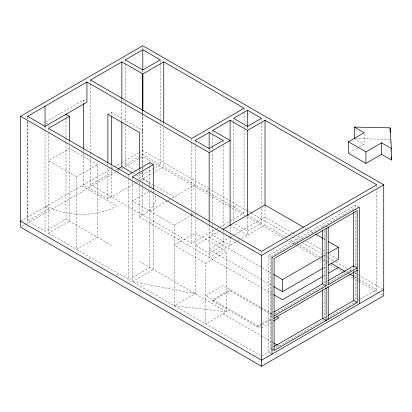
<?xml version="1.0" encoding="UTF-8"?>
<svg xmlns="http://www.w3.org/2000/svg" width="412" height="412" viewBox="0 0 412 412"><rect width="100%" height="100%" fill="white"/><g stroke="black" fill="none" stroke-linecap="round" stroke-linejoin="round"><path stroke-width="0.31" stroke-dasharray="2.06 1.54" d="M45.598 122.019L83.451 100.162L85.943 101.604M107.892 114.279L111.384 112.26L142.81 130.403L139.318 132.417M76.467 176.769L97.417 164.671L97.417 237.245L76.467 249.342L76.467 176.769L48.534 160.644L69.484 148.547L97.417 164.671M20.6 221.12L110.632 169.141M111.147 168.843L113.959 167.22M114.479 166.922L121.174 163.054M121.7 162.75L138.37 153.125M138.921 152.811L142.81 150.565L246.706 210.547M90.434 157.822L90.434 184.833L113.588 171.464M115.793 170.192L117.446 169.239M125.351 125.444L125.351 164.676L138.442 157.116M138.988 156.802L142.81 154.593L160.268 164.676L160.268 124.156M21.712 226.528L26.157 223.963M26.708 223.639L118.924 170.403M121.143 169.121L123.919 167.514M124.475 167.195L139.477 158.538M140.034 158.213L142.81 156.612L208.59 194.593M27.604 121.406L27.604 221.12L45.042 231.199L65.992 219.102L111.868 245.593M142.846 174.734L160.268 164.676M48.534 128.389L48.534 233.218L69.484 221.12L69.484 145.874M83.451 154.047L83.451 184.833L107.892 198.945L136.192 182.604M136.743 182.289L139.503 180.698M140.054 180.379L152.198 173.364M152.749 173.045L163.76 166.69L208.338 192.425M148.871 191.41L132.334 200.958L174.235 225.153L191.874 214.966M151.08 190.138L152.183 189.499M139.318 185.657L139.318 217.088L142.81 215.074A44.439 25.657 0 0 0 155.793 195.968M149.793 211.042L167.504 200.814M168.06 200.495L169.718 199.537M171.933 198.254L195.185 184.833M88.425 259.127L90.918 257.685M150.277 223.417L153.769 221.398M206.144 191.163L208.637 189.721M192.425 214.647L195.185 213.055L195.185 215.728M116.359 275.252L118.852 273.815M178.211 239.542L181.702 237.528M234.078 207.287L237.57 205.274M48.534 233.218L128.843 279.583L149.793 267.486L149.793 190.313M90.434 184.833L191.693 243.296L216.207 229.139M216.763 228.82L220.106 226.888M220.667 226.569L230.138 221.1M230.694 220.775L244.069 213.055L244.069 128.163M349.546 152.672L358.723 147.378M359.264 147.063L364.12 144.262L364.12 134.034M222.465 229.561L195.185 245.31L209.116 253.354M230.169 237.209L209.152 249.342L271.364 285.264M230.725 236.89L234.042 234.974M234.593 234.655L265.019 217.088L292.237 232.801M209.188 253.354L223.119 245.31L223.119 233.089M261.527 208.343L261.527 223.134L247.56 231.199L233.594 223.134M235.7 242.076L209.152 257.407L209.152 225.029M237.915 240.799L239.573 239.841M241.787 238.563L265.019 225.153L288.364 238.63M205.66 263.453L226.61 251.356L226.61 311.838L205.66 323.93L205.66 263.453L174.235 245.31L195.185 233.213L226.61 251.356M174.235 225.153L174.235 305.786L195.185 293.694L195.185 218.175M271.003 353.594L268.511 352.152L268.511 255.388L355.803 204.991L359.295 207.009M353.707 208.621L270.602 256.599L270.602 348.526L271.601 349.103M230.102 290.872L230.102 289.662L212.643 299.74L212.643 300.951L230.102 290.872L260.544 308.449M323.41 255.95L325.619 254.673M323.41 268.042L325.619 266.765M323.41 276.107L325.619 274.83M272.265 312.893L270.602 313.851L271.477 314.356M325.841 281.963L327.509 280.994M275.031 313.712L323.791 285.562M328.07 283.09L353.707 268.289M261.852 323.739L258.036 325.949L258.036 327.154L261.852 324.95M262.398 323.425L271.673 318.074M262.398 324.635L271.673 319.279M261.527 327.962L271.348 322.292M270.602 348.526L272.265 347.563M322.632 318.486L326.562 316.22M261.527 356.184L272.399 349.906M272.873 349.633L323.554 320.376M326.891 318.45L355.803 301.754M358.007 300.482L359.661 299.529M360.212 299.21L376.748 289.662L376.748 188.691M355.592 138.623L390.107 139.344M174.235 305.786L226.61 311.838L139.802 261.718M195.185 293.694L132.334 281.597L132.334 180.626M354.315 138.597L364.12 144.262M354.701 209.198L356.2 210.058M325.722 225.93L327.221 226.791M323.626 227.136L322.632 226.564L322.632 228.49M304.458 227.764L307.234 229.366M307.79 229.685L313.347 232.893M323.343 238.666L326.675 240.593M292.793 233.125L295.569 234.727M297.794 236.009L302.789 238.898M306.677 241.144L321.679 249.801M322.236 250.12L325.568 252.046M326.124 252.365L337.232 258.782M247.02 210.728L250.465 212.721M250.908 212.973L288.699 234.794M289.255 235.113L292.036 236.72M292.381 236.921L298.829 240.644M302.037 242.493L327.602 257.253M328.158 257.572L333.761 260.806M335.909 262.047L347.192 268.562M349.278 269.767L350.957 270.736M354.717 272.909L356.504 273.939M356.864 274.15L358.476 275.077M359.017 275.391L382.66 289.039M208.884 192.744L229.149 204.445M229.695 204.759L244.069 213.055M247.56 215.074L261.527 223.134M290.568 239.902L320.052 256.923M323.343 258.829L326.675 260.75M327.231 261.069L330.615 263.021M345.622 271.688L347.29 272.651M347.846 272.971L349.51 273.934M354.516 276.823L356.184 277.786M356.741 278.105L358.404 279.068M358.96 279.393L376.748 289.662M209.636 195.195L245.094 215.667M246.706 216.594L283.245 237.693M285.398 238.934L287.01 239.866M289.157 241.102L293.993 243.899M294.529 244.208L296.14 245.14M296.681 245.449L318.177 257.861M320.325 259.102L321.937 260.029M322.472 260.338L327.308 263.134M330.532 264.993L335.909 268.099M336.444 268.408L341.821 271.508M342.357 271.817L345.045 273.372M348.269 275.231L352.569 277.714M353.105 278.023L356.329 279.887M356.864 280.196L358.476 281.128M359.017 281.437L377.284 291.984M377.825 292.293L382.66 295.09M125.351 164.676L139.508 172.849M140.049 173.164L142.773 174.734M230.102 225.153L247.56 235.231L247.56 216.408M325.377 282.982L324.723 282.606L324.723 230.499M142.846 178.767L153.321 184.813M153.872 185.132L174.271 196.91M46.041 122.915L48.534 124.357M133.416 173.364L134.518 173.998M136.717 175.27L142.773 178.767A44.439 25.657 0 0 1 152.116 186.667M268.511 255.388L272.002 257.407M272.1 257.464L273.599 258.324M209.152 237.245L271.364 273.166M325.722 317.853L324.723 317.276L324.723 290.084M139.318 217.088L271.364 293.323M81.705 185.843L116.622 206A49.378 28.51 0 0 1 46.788 206M260.729 307.342L223.119 285.629L205.66 295.708L260.42 327.324M261.1 307.558L273.455 314.691M261.1 308.768L271.616 314.84M270.602 316.272L271.477 316.771M212.643 300.951L258.036 327.154M45.042 207.009L48.534 209.023L27.619 221.1L27.619 121.458M223.119 313.851L260.729 335.569M261.285 335.888L271.24 341.636M271.791 341.955L273.455 342.913M277.322 345.148L278.986 346.106M272.1 349.386L273.599 350.252M260.41 355.541L132.334 281.597L153.285 269.5L153.285 189.757M390.185 140.595L390.38 143.726M390.736 149.365L390.89 151.868M376.748 184.833L376.748 188.047M355.803 204.991L355.803 208.194M355.803 212.68L355.803 265.869M355.803 272.281L355.803 300.549M353.707 209.904L353.707 211.835M353.707 265.874L353.707 269.046M353.707 269.69L353.707 271.616M322.632 287.499L322.632 289.394M265.019 205.856L265.019 225.153M261.527 118.306L261.527 121.525M261.527 122.168L261.527 205.773M261.527 251.356L261.527 253.931M247.56 126.963L247.56 129.538M244.069 108.227L244.069 111.446M244.069 112.085L244.069 123.018M244.069 125.593L244.069 127.519M233.594 119.593L233.594 121.525M233.594 122.168L233.594 221.852M230.102 226.662L230.102 232.45M230.102 233.089L230.102 236.308M230.102 236.952L230.102 245.31L212.643 235.231L212.643 226.873M223.119 140.482L223.119 143.057M223.119 145.627L223.119 227.944M223.119 230.519L223.119 232.45M212.643 130.403L212.643 133.617M212.643 134.261L212.643 145.838M212.643 146.481L212.643 149.695M212.643 150.339L212.643 221.728M212.643 224.298L212.643 226.229M209.152 149.139L209.152 151.714M209.152 222.454L209.152 224.607M195.185 140.482L195.185 143.057M195.185 145.627L195.185 211.871M191.693 138.468L191.693 141.682M191.693 142.325L191.693 209.852M191.693 212.427L191.693 214.353M191.693 214.997L191.693 243.296M163.76 122.956L163.76 124.888M163.76 127.463L163.76 166.69M160.268 60.492L160.268 63.062M160.268 63.706L160.268 119.655M160.268 120.299L160.268 123.518M149.793 162.658L149.793 165.871M149.793 166.515L149.793 185.812M149.793 186.451L149.793 189.669M142.81 47.02L142.81 48.951M142.81 70.349L142.81 72.919M142.846 111.24L142.81 113.434M142.846 113.81L142.846 165.258M142.81 167.607L142.81 170.815M142.81 171.454L142.81 183M142.81 183.644L142.81 187.491M142.81 188.135L142.81 215.074M142.773 111.24L142.773 113.166M142.773 113.81L142.773 165.258M142.773 167.833L142.773 169.121M142.773 171.691L142.773 178.767M139.318 169.62L139.318 171.547M139.318 174.111L139.318 181.167M139.318 181.81L139.318 185.019M132.334 176.769L132.334 179.982M128.843 174.755L128.843 177.969M128.843 178.612L128.843 279.583M125.351 59.848L125.351 63.062M125.351 63.706L125.351 99.076M125.351 101.651L125.351 102.933M125.351 103.577L125.351 122.874M121.859 99.163L121.859 101.095M121.859 101.738L121.859 121.674M111.384 112.26L111.384 115.468M111.384 166.139L111.384 169.347M111.384 169.991L111.384 196.931M107.892 163.667L107.892 165.593M107.892 168.158L107.892 198.945M90.434 80.005L90.434 83.219M90.434 83.863L90.434 151.389M90.434 152.033L90.434 155.252M83.451 100.162L83.451 102.732M83.451 149.556L83.451 153.403M69.484 141.373L69.484 143.304M65.992 114.273L65.992 137.428M65.992 138.072L65.992 141.929M65.992 142.573L65.992 219.102M48.534 125.639L48.534 126.922M45.042 126.371L45.042 231.199M27.619 116.313L27.619 118.883M27.604 117.569L27.604 118.847M154.711 191.22A44.439 25.657 0 0 1 155.051 192.157"/><path stroke-width="0.62" d="M20.6 116.292L142.81 45.737L383.732 184.833L383.732 295.708L261.527 366.263L20.6 227.167L20.6 116.292L261.527 255.388L383.732 184.833M27.619 116.272L86.942 82.019L209.152 152.579L230.102 140.482L212.643 130.403L230.102 120.325L247.56 130.403L265.019 120.325L376.748 184.833L261.527 251.356L132.334 176.769L153.285 164.671L153.285 189.113M142.773 110.596L142.773 73.939L121.859 61.862L90.434 80.005L191.693 138.468L244.069 108.227L163.76 61.862L142.846 73.939L142.846 110.596M142.846 69.906L160.268 59.848L142.81 49.764L125.351 59.848L142.773 69.906M69.484 140.729L69.484 116.292L48.534 128.389L128.843 174.755L149.793 162.658L153.285 164.671M117.997 168.92L121.859 166.69L132.314 172.726M209.152 132.417L209.152 148.495L223.119 140.482L209.152 132.417L195.185 140.482L209.116 148.526M247.56 110.246L233.594 118.306L247.56 126.371L261.527 118.306L247.56 110.246L247.56 126.963M354.315 127.092L390.107 127.838L391.4 148.505L391.4 160.011L381.594 154.345L365.938 163.384L348.464 153.295L348.464 141.79L364.12 132.752L354.315 127.092L354.315 138.597M222.98 229.263L265.019 204.991L303.345 227.12M348.464 141.79L365.938 151.879L381.594 142.84L391.4 148.505M273.589 274.449L282.478 279.583L322.853 256.269M328.385 253.076L338.345 247.329L338.345 259.421L328.385 265.168M273.589 286.546L282.478 291.675L322.853 268.361M322.853 276.426L282.478 299.74L273.589 294.611M328.385 273.233L338.345 267.486M273.923 311.936L322.632 283.811L326.124 285.83L326.124 228.578M328.07 280.675L353.707 265.874L357.199 267.888L328.215 284.62L327.782 284.368M326.124 285.83L274.093 315.865L273.661 315.613M273.527 321.03L278.986 317.884L276.771 316.607M273.928 346.605L323.235 318.136M328.22 315.257L353.707 300.549L357.199 302.562L357.199 210.635L274.093 258.612L274.093 350.54L357.199 302.562M383.732 289.662L261.527 360.217L20.6 221.12M315.566 234.176L322.787 238.347M328.343 241.556L338.345 247.329M356.761 270.056L357.199 270.308L274.093 318.285L273.661 318.033M331.119 263.314L345.065 271.369M350.066 274.253L353.959 276.503M65.992 114.273L69.484 116.292M327.782 286.788L328.215 287.04L328.215 319.295M325.686 287.998L326.124 288.251L326.124 320.505L322.632 318.486L322.632 290.027M27.619 116.313L45.042 126.371L86.942 102.181L86.942 82.019M274.006 343.232L277.322 345.148M391.204 156.879L391.4 160.011M390.107 127.838L390.107 132.314M381.594 142.84L381.594 154.345M365.938 151.879L365.938 163.384M359.295 303.773L359.295 207.009L272.002 257.407L272.002 354.171M353.707 212.479L353.707 266.476M353.707 271.616L353.707 300.549M328.215 227.367L328.215 284.62M322.632 230.421L322.632 283.811M282.478 279.583L282.478 291.675M265.019 120.325L265.019 205.217M261.527 255.388L261.527 366.263M247.56 130.403L247.56 215.296M230.102 120.325L230.102 225.374M209.152 152.579L209.152 221.393M163.76 61.862L163.76 122.318M142.81 49.764L142.81 70.349M139.318 168.982L139.318 132.417L107.892 114.279L107.892 163.023M121.859 61.862L121.859 98.52M121.859 122.318L121.859 166.69M111.384 116.107L111.384 164.857M83.451 103.371L83.451 148.912M45.042 106.214L45.042 126.793"/></g></svg>
